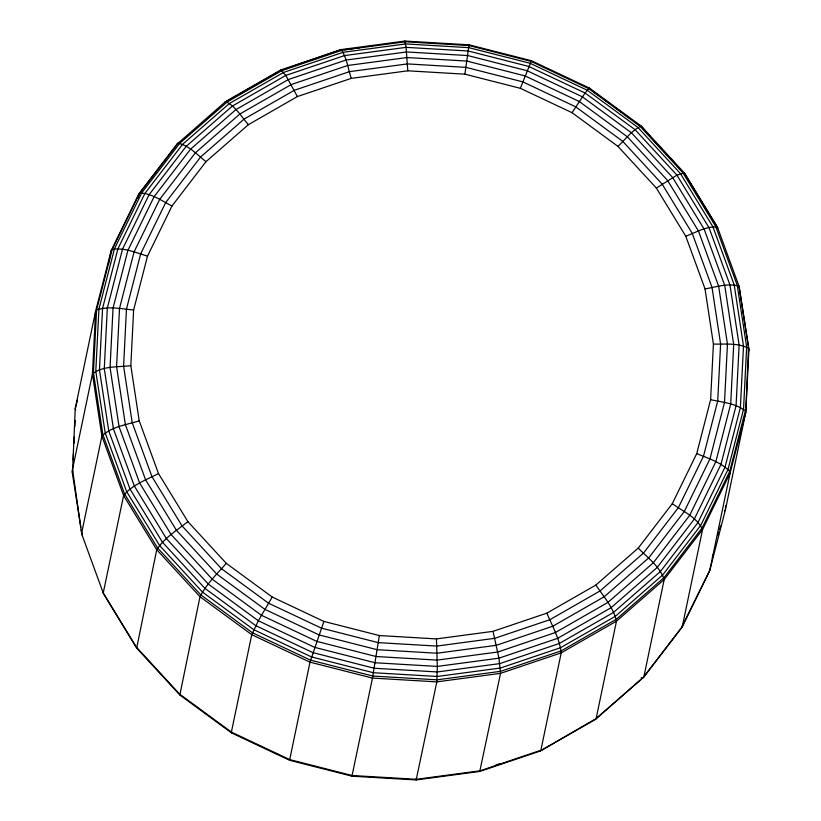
<?xml version="1.0" encoding="UTF-8"?>
<svg xmlns="http://www.w3.org/2000/svg" width="821" height="821" viewBox="0 0 821 821"><rect width="100%" height="100%" fill="white"/><g stroke="black" fill="none" stroke-linecap="round" stroke-linejoin="round"><path stroke-width="1.23" d="M80.786 527.164L72.638 470.135M73.151 459.924L73.469 453.541M73.982 443.33L74.311 436.957M74.824 426.746L75.142 420.362M130.826 365.653L133.628 310.03L147.513 256.131L171.958 206.02L206.009 161.634L248.373 124.679L297.407 96.56L351.234 78.375L407.791 70.811L464.891 74.167L520.35 88.309L572.042 112.693L617.967 146.384L656.359 188.081L685.761 236.202L705.023 288.869L713.418 344.081L710.617 399.704L696.731 453.603L672.286 503.704L638.235 548.089L595.882 585.055L546.837 613.164L493.011 631.349L436.454 638.912L379.353 635.557L323.895 621.425L272.203 597.031L226.278 563.35L187.886 521.643L158.484 473.532L139.221 420.855L130.826 365.653C118.224 367.274 102.758 365.643 92.434 373.945L72.084 471.367L81.946 534.769L81.176 529.699M351.983 775.455L351.952 776.184L416.155 779.95L479.751 771.442L540.269 750.999L595.41 719.391L643.849 676.945L682.22 626.936L709.765 570.472L725.415 509.738L745.766 412.316L748.916 349.633L739.054 286.231C728.032 282.773 716.066 287.114 705.023 288.869M725.6 505.9L725.415 509.738L724.43 510.98M531.361 61.421L531.413 60.723L469.048 44.816L404.845 41.05L341.249 49.558L280.731 70.001L225.59 101.609L177.151 144.055L138.78 194.064L111.235 250.528L95.585 311.262L75.234 408.684L72.505 472.691M464.891 74.167L469.048 44.816L468.873 45.483M379.353 635.557L372.477 678.084L351.952 776.184L289.587 760.277L231.471 732.866L179.84 694.977L136.666 648.087L103.61 593.994L81.536 533.578L101.896 436.156L92.434 373.945L95.585 311.262L96.57 310.02L112.19 249.42L139.673 193.079L177.962 143.172C189.076 145.44 197.297 154.943 206.009 161.634M108.372 264.27L111.235 250.528L112.19 249.42C124.197 247.326 136.163 252.806 147.513 256.131M138 197.81L139.673 193.079C151.454 193.13 161.778 200.868 171.958 206.02M103.61 593.994L103.251 592.926L123.602 495.504C132.273 484.688 146.507 479.875 158.484 473.532M748.393 352.137L748.916 349.633L739.054 286.231M77.472 400.012L75.234 408.684L75.655 410.151M712.32 557.982L713.275 554.267M718.057 535.713L719.011 532.008M719.648 529.535L720.602 525.82M323.895 621.425L309.989 662.157L289.587 760.277L290.029 759.651M520.35 88.309L531.413 60.723L589.529 88.134L641.16 126.024L684.334 172.913L717.39 227.007L739.464 287.422M404.527 41.707L404.845 41.05L406.077 47.361L407.791 70.811M272.203 597.031L258.338 620.779L251.749 634.674L231.389 732.096L231.471 732.866L232.281 732.414M572.042 112.693L585.065 92.999L588.719 88.586L589.529 88.134L589.611 88.904M479.751 771.442L500.553 673.343L498.942 658.175L493.011 631.349M680.568 628.917L643.038 677.828L641.211 677.736M540.269 750.999L596.118 718.601L643.849 676.945L664.199 579.523C659.868 566.49 647.533 557.675 638.235 548.089M595.41 719.391L596.118 718.601L616.468 621.169C613.472 607.53 603.486 596.446 595.882 585.055M177.151 144.055L177.962 143.172M226.278 563.35C217.021 573.971 206.461 584.059 199.996 596.713L179.84 694.977M617.967 146.384C625.407 139.488 631.831 130.303 641.16 126.024L650.016 136.265M187.886 521.643C177.018 530.243 164.344 537.899 156.729 549.721L136.666 648.087M656.359 188.081L676.945 175.16L684.334 172.913L717.749 228.074L717.39 227.007C706.347 225.98 695.89 232.538 685.761 236.202M279.037 71.355L224.882 102.399L225.59 101.609C235.504 106.114 241.343 116.726 248.373 124.679M495.802 765.059L499.414 763.838M139.221 420.855C126.67 424.837 111.471 426.51 101.896 436.156L123.602 495.504L156.729 549.721L199.996 596.713L251.749 634.674L309.989 662.157L372.477 678.084L436.834 681.871L500.553 673.343L561.215 652.849L616.468 621.169L664.199 579.523L702.571 529.514L730.115 473.05L745.766 412.316L748.495 348.309C737.935 342.665 725.015 344.399 713.418 344.081M344.543 49.732L347.047 49.393M350.793 48.891L353.297 48.562M357.043 48.059L359.536 47.721M369.532 46.387L372.036 46.048M133.628 310.03C121.467 308.799 108.434 305.915 96.57 310.02L93.43 372.56L102.861 434.637L124.525 493.862L157.581 547.966L200.755 594.856L252.396 632.734L310.512 660.156L372.867 676.052L437.08 679.829L500.666 671.321L561.195 650.868L616.325 619.26L663.953 577.707L702.242 527.8L729.725 471.459L745.345 410.849C735.575 403.275 722.357 402.228 710.617 399.704M696.731 453.603C708.164 458.364 721.023 462.223 729.725 471.459L730.115 473.05L709.765 570.472L681.327 627.921L682.22 626.936L702.571 529.514C696.978 517.312 682.795 511.237 672.286 503.704M592.649 91.131L598.745 95.595M603.815 99.32L608.884 103.046M613.964 106.761L621.066 111.974M625.12 114.95L630.2 118.676M636.285 123.14L641.355 126.865M654.337 140.966L662.126 149.422M663.861 151.3L668.181 156M669.915 157.878L680.301 169.157M103.251 592.926L136.378 647.143L179.645 694.135L231.389 732.096L289.639 759.579L352.127 775.517L416.473 779.293L480.203 770.775L540.865 750.271L561.215 652.849C559.594 638.81 552.348 626.013 546.837 613.164M415.785 779.201L416.155 779.95L436.834 681.871L437.316 666.416L436.454 638.912M297.407 96.56L285.8 75.419L280.731 70.001L280.135 70.729L341.249 49.558C346.862 57.983 348.135 68.81 351.234 78.375M98.931 309.045L95.8 371.184L105.18 432.862L126.701 491.707L159.541 545.462L202.438 592.054L253.751 629.686L311.487 656.933L373.452 672.727L437.244 676.473L500.43 668.027L560.558 647.707L615.35 616.304L662.67 575.008L700.713 525.419L728.022 469.448L743.528 409.227L746.658 347.088L737.279 285.41L715.758 226.565L682.918 172.821L640.021 126.229L588.719 88.586L530.971 61.349L469.017 45.545L405.215 41.799L342.039 50.245L281.901 70.565L227.119 101.978L179.789 143.264L141.746 192.853L114.447 248.835L98.931 309.045M102.563 308.378L99.464 369.861L108.741 430.892L130.036 489.121L162.537 542.312L204.983 588.411L255.752 625.653L312.893 652.613L374.202 668.243L437.326 671.947L499.845 663.594L559.347 643.479L613.554 612.404L660.382 571.549L698.035 522.484L725.046 467.087L740.398 407.503L743.498 346.021L734.22 284.99L712.915 226.76L680.424 173.57L637.979 127.471L587.21 90.228L530.068 63.268L468.76 47.639L405.636 43.934L343.116 52.298L283.614 72.402L229.398 103.477L182.58 144.332L144.927 193.397L117.916 248.794L102.563 308.378M107.325 308.029L104.277 368.65L113.421 428.808L134.418 486.196L166.447 538.627L208.298 584.07L258.338 620.779L314.659 647.359L375.094 662.763L437.316 666.416L498.942 658.175L557.603 638.358L611.04 607.725L657.2 567.455L694.299 519.088L720.941 464.481L736.068 405.748L739.126 345.138L729.972 284.979L708.985 227.581L676.945 175.16L635.105 129.708L585.065 92.999L528.745 66.429L468.309 51.015L406.077 47.361L344.451 55.602L285.8 75.419L232.364 106.063L186.203 146.333L149.094 194.7L122.462 249.297L107.325 308.029M113.052 308.029L110.055 367.572L119.045 426.674L139.662 483.056L171.137 534.563L212.239 579.205L261.396 615.268L316.732 641.375L376.1 656.513L437.224 660.094L497.762 652.007L555.386 632.529L607.879 602.44L653.218 562.878L689.671 515.362L715.84 461.73L730.7 404.024L733.697 344.481L724.717 285.39L704.09 228.997L672.625 177.5L631.523 132.858L582.356 96.796L527.031 70.688L467.662 55.551L406.539 51.959L346 60.056L288.376 79.524L235.884 109.624L190.534 149.186L154.081 196.701L127.922 250.333L113.052 308.029M119.517 308.378L116.582 366.7L125.377 424.59L145.584 479.813L176.402 530.263L216.662 573.992L264.824 609.315L319.01 634.89L377.167 649.709L437.039 653.229L496.346 645.296L552.779 626.228L604.205 596.754L648.621 558.003L684.324 511.462L709.949 458.918L724.512 402.403L727.447 344.081L718.642 286.19L698.445 230.968L667.627 180.517L627.357 136.789L579.205 101.465L525.009 75.891L466.862 61.072L406.98 57.552L347.683 65.485L291.239 84.553L239.824 114.027L195.408 152.788L159.705 199.329L134.08 251.862L119.517 308.378M126.465 309.045L123.591 366.053L132.191 422.62L151.936 476.601L182.057 525.902L221.403 568.635L268.467 603.158L321.432 628.147L378.265 642.638L436.782 646.076L494.735 638.328L549.896 619.691L600.151 590.884L643.561 553.005L678.454 507.522L703.494 456.178L717.728 400.946L720.602 343.948L712.002 287.371L692.257 233.39L662.126 184.089L622.78 141.356L575.726 106.833L522.761 81.843L465.928 67.353L407.401 63.915L349.448 71.663L294.287 90.3L244.042 119.117L200.632 156.985L165.739 202.469L140.689 253.812L126.465 309.045"/></g></svg>
